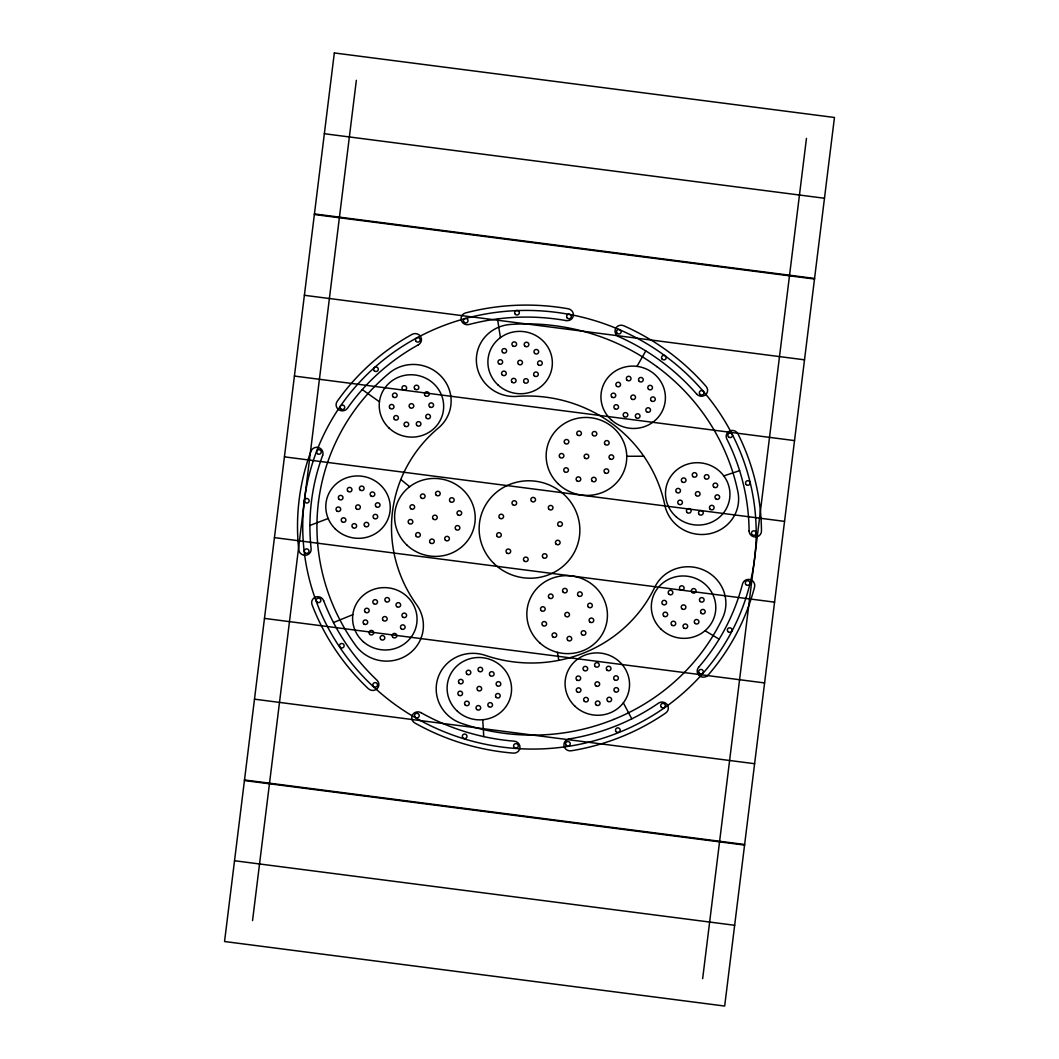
<?xml version="1.0" encoding="UTF-8"?>
<svg xmlns="http://www.w3.org/2000/svg" width="1059" height="1059" viewBox="0 0 1059 1059"><rect width="100%" height="100%" fill="white"/><g stroke="black" fill="none" stroke-linecap="round" stroke-linejoin="round"><path stroke-width="1.5" d="M252.545 920.602L356.353 80.325M702.646 978.675L806.455 138.398M636.988 366.374L645.791 350.926M333.479 622.546L352.819 614.67M309.916 525.449L328.171 518.5M723.8 475.915L739.619 470.659M626.743 456.283L643.779 456.217M324.345 133.725L824.471 198.258M314.444 213.918L814.556 278.451M314.364 214.514L814.49 279.033M304.383 295.289L804.509 359.822M294.415 376.064L794.528 440.597M284.434 456.853L784.547 521.372M274.453 537.628L774.566 602.147M264.472 618.403L764.585 682.936M254.491 699.178L754.617 763.711M244.51 779.967L744.636 844.486M244.444 780.549L744.556 845.082M234.529 860.742L734.655 925.275M705.029 630.701L719.14 639.173M362.257 389.58L379.44 401.798M400.818 479.502L409.648 486.716M623.327 702.832L631.786 718.836M557.391 652.331L558.781 660.353M497.518 318.931L500.417 337.596M482.732 719.736L483.778 736.614M334.326 52.95L224.548 941.517L724.674 1006.05L834.452 117.483L334.326 52.95M318.455 502.072L318.402 502.469A212.859 205.314 11.5 0 0 355.625 645.394A37.33 36.006 11.5 0 0 407.556 654.859A37.33 36.006 11.5 0 0 416.611 604.742A138.2 133.302 11.5 0 1 438.452 427.942A37.33 36.006 11.5 0 0 441.868 377.11A37.33 36.006 11.5 0 0 389.262 373.072A212.859 205.314 11.5 0 0 318.455 502.072M613.677 719.445L613.307 719.591A212.859 205.314 11.5 0 1 461.552 723.39A37.33 36.006 11.5 0 1 438.148 677.376A37.33 36.006 11.5 0 1 485.379 655.389A138.2 133.302 11.5 0 0 654.78 587.216A37.33 36.006 11.5 0 1 704.248 570.298A37.33 36.006 11.5 0 1 722.45 618.403A212.859 205.314 11.5 0 1 613.677 719.445M656.779 366.56L656.448 366.321A212.859 205.314 11.5 0 0 510.266 324.478A37.33 36.006 11.5 0 0 476.51 363.184A37.33 36.006 11.5 0 0 517.017 396.384A138.2 133.302 11.5 0 1 664.814 505.064A37.33 36.006 11.5 0 0 708.696 533.908A37.33 36.006 11.5 0 0 737.898 491.853A212.859 205.314 11.5 0 0 656.779 366.56M698.596 667.316A219.888 212.091 11.5 0 0 742.544 583.853A6.208 5.983 11.5 0 1 750.063 579.591A6.208 5.983 11.5 0 1 754.577 586.924A232.305 224.071 11.5 0 1 708.14 675.086A6.208 5.983 11.5 0 1 699.417 675.761A6.208 5.983 11.5 0 1 698.596 667.316M568.987 738.97A219.888 212.091 11.5 0 0 658.513 703.136A6.208 5.983 11.5 0 1 667.17 704.579A6.208 5.983 11.5 0 1 665.793 712.932A232.305 224.071 11.5 0 1 571.211 750.791A6.208 5.983 11.5 0 1 563.997 745.88A6.208 5.983 11.5 0 1 568.987 738.97M420.992 712.667A219.888 212.091 11.5 0 0 514.211 741.168A6.208 5.983 11.5 0 1 519.969 747.641A6.208 5.983 11.5 0 1 513.35 753.121A232.305 224.071 11.5 0 1 414.863 723.006A6.208 5.983 11.5 0 1 412.533 714.799A6.208 5.983 11.5 0 1 420.992 712.667M323.657 600.665A219.888 212.091 11.5 0 0 376.978 680.209A6.208 5.983 11.5 0 1 377.123 688.694A6.208 5.983 11.5 0 1 368.36 688.721A232.305 224.071 11.5 0 1 312.034 604.676A6.208 5.983 11.5 0 1 315.688 597.024A6.208 5.983 11.5 0 1 323.657 600.665M322.651 455.383A219.888 212.091 11.5 0 0 311.121 548.761A6.208 5.983 11.5 0 1 305.601 555.273A6.208 5.983 11.5 0 1 298.784 549.846A232.305 224.071 11.5 0 1 310.975 451.2A6.208 5.983 11.5 0 1 318.891 447.666A6.208 5.983 11.5 0 1 322.651 455.383M418.411 344.771A219.888 212.091 11.5 0 0 347.431 408.284A6.208 5.983 11.5 0 1 338.827 409.793A6.208 5.983 11.5 0 1 337.146 401.44A232.305 224.071 11.5 0 1 412.15 334.34A6.208 5.983 11.5 0 1 420.622 336.603A6.208 5.983 11.5 0 1 418.411 344.771M566.168 320.586A219.888 212.091 11.5 0 0 468.938 324.517A6.208 5.983 11.5 0 1 461.274 320.308A6.208 5.983 11.5 0 1 465.523 312.948A232.305 224.071 11.5 0 1 568.246 308.791A6.208 5.983 11.5 0 1 573.316 315.781A6.208 5.983 11.5 0 1 566.168 320.586M696.69 394.08A219.888 212.091 11.5 0 0 618.681 336.63A6.208 5.983 11.5 0 1 615.544 328.674A6.208 5.983 11.5 0 1 623.725 325.748A232.305 224.071 11.5 0 1 706.128 386.442A6.208 5.983 11.5 0 1 705.426 394.888A6.208 5.983 11.5 0 1 696.69 394.08M749.084 530.956A219.888 212.091 11.5 0 0 726.805 438.969A6.208 5.983 11.5 0 1 729.651 430.987A6.208 5.983 11.5 0 1 737.938 433.846A232.305 224.071 11.5 0 1 761.474 531.049A6.208 5.983 11.5 0 1 755.319 536.992A6.208 5.983 11.5 0 1 749.084 530.956M380.896 639.464A2.356 2.277 11.5 0 0 384.761 638.299A2.356 2.277 11.5 0 0 381.73 635.625A2.356 2.277 11.5 0 0 380.896 639.464M385.622 601.472A2.356 2.277 11.5 0 0 389.487 600.294A2.356 2.277 11.5 0 0 386.456 597.633A2.356 2.277 11.5 0 0 385.622 601.472M402.698 617.026A2.356 2.277 11.5 0 0 406.563 615.848A2.356 2.277 11.5 0 0 403.532 613.187A2.356 2.277 11.5 0 0 402.698 617.026M392.915 637.346A2.356 2.277 11.5 0 0 396.781 636.168A2.356 2.277 11.5 0 0 393.749 633.494A2.356 2.277 11.5 0 0 392.915 637.346M373.602 603.604A2.356 2.277 11.5 0 0 377.467 602.425A2.356 2.277 11.5 0 0 374.436 599.751A2.356 2.277 11.5 0 0 373.602 603.604M401.242 628.768A2.356 2.277 11.5 0 0 405.107 627.59A2.356 2.277 11.5 0 0 402.076 624.929A2.356 2.277 11.5 0 0 401.242 628.768M365.276 612.168A2.356 2.277 11.5 0 0 369.141 611.003A2.356 2.277 11.5 0 0 366.11 608.329A2.356 2.277 11.5 0 0 365.276 612.168M369.776 634.341A2.356 2.277 11.5 0 0 373.655 633.163A2.356 2.277 11.5 0 0 370.624 630.502A2.356 2.277 11.5 0 0 369.776 634.341M396.741 606.595A2.356 2.277 11.5 0 0 400.606 605.43A2.356 2.277 11.5 0 0 397.575 602.756A2.356 2.277 11.5 0 0 396.741 606.595M383.252 620.468A2.356 2.277 11.5 0 0 387.131 619.303A2.356 2.277 11.5 0 0 384.099 616.629A2.356 2.277 11.5 0 0 383.252 620.468M363.819 623.91A2.356 2.277 11.5 0 0 367.685 622.745A2.356 2.277 11.5 0 0 364.653 620.071A2.356 2.277 11.5 0 0 363.819 623.91M363.316 641.728A32.273 31.135 11.5 0 0 416.372 625.631A32.273 31.135 11.5 0 0 374.78 589.029A32.273 31.135 11.5 0 0 363.316 641.728M340.243 647.393A2.356 2.277 11.5 0 0 344.109 646.215A2.356 2.277 11.5 0 0 341.077 643.554A2.356 2.277 11.5 0 0 340.243 647.393M512.649 504.6A2.356 2.277 11.5 0 0 516.58 503.634A2.356 2.277 11.5 0 0 513.708 500.801A2.356 2.277 11.5 0 0 512.649 504.6M335.213 528.851A32.273 31.135 11.5 0 0 389.156 515.64A32.273 31.135 11.5 0 0 349.695 476.894A32.273 31.135 11.5 0 0 335.213 528.851M338.999 499.226A2.356 2.277 11.5 0 0 342.931 498.273A2.356 2.277 11.5 0 0 340.058 495.44A2.356 2.277 11.5 0 0 338.999 499.226M356.353 508.717A2.356 2.277 11.5 0 0 360.285 507.751A2.356 2.277 11.5 0 0 357.413 504.931A2.356 2.277 11.5 0 0 356.353 508.717M376.024 506.599A2.356 2.277 11.5 0 0 379.956 505.633A2.356 2.277 11.5 0 0 377.07 502.813A2.356 2.277 11.5 0 0 376.024 506.599M336.696 510.835A2.356 2.277 11.5 0 0 340.627 509.869A2.356 2.277 11.5 0 0 337.742 507.049A2.356 2.277 11.5 0 0 336.696 510.835M347.934 491.257A2.356 2.277 11.5 0 0 351.866 490.291A2.356 2.277 11.5 0 0 348.98 487.458A2.356 2.277 11.5 0 0 347.934 491.257M364.773 526.177A2.356 2.277 11.5 0 0 368.717 525.211A2.356 2.277 11.5 0 0 365.832 522.391A2.356 2.277 11.5 0 0 364.773 526.177M360.086 489.946A2.356 2.277 11.5 0 0 364.018 488.98A2.356 2.277 11.5 0 0 361.145 486.147A2.356 2.277 11.5 0 0 360.086 489.946M352.621 527.488A2.356 2.277 11.5 0 0 356.565 526.522A2.356 2.277 11.5 0 0 353.68 523.702A2.356 2.277 11.5 0 0 352.621 527.488M373.708 518.195A2.356 2.277 11.5 0 0 377.653 517.242A2.356 2.277 11.5 0 0 374.767 514.409A2.356 2.277 11.5 0 0 373.708 518.195M370.809 495.797A2.356 2.277 11.5 0 0 374.74 494.844A2.356 2.277 11.5 0 0 371.868 492.011A2.356 2.277 11.5 0 0 370.809 495.797M341.898 521.624A2.356 2.277 11.5 0 0 345.83 520.671A2.356 2.277 11.5 0 0 342.957 517.838A2.356 2.277 11.5 0 0 341.898 521.624M493.891 563.467A50.435 48.648 11.5 0 0 578.148 542.764A50.435 48.648 11.5 0 0 516.448 482.269A50.435 48.648 11.5 0 0 493.891 563.467M497.306 536.516A2.356 2.277 11.5 0 0 501.238 535.55A2.356 2.277 11.5 0 0 498.352 532.73A2.356 2.277 11.5 0 0 497.306 536.516M556.094 544.101A2.356 2.277 11.5 0 0 560.026 543.135A2.356 2.277 11.5 0 0 557.14 540.315A2.356 2.277 11.5 0 0 556.094 544.101M499.583 518.076A2.356 2.277 11.5 0 0 503.515 517.11A2.356 2.277 11.5 0 0 500.642 514.277A2.356 2.277 11.5 0 0 499.583 518.076M548.986 509.286A2.356 2.277 11.5 0 0 552.917 508.32A2.356 2.277 11.5 0 0 550.045 505.5A2.356 2.277 11.5 0 0 548.986 509.286M524.152 560.926A2.356 2.277 11.5 0 0 528.084 559.959A2.356 2.277 11.5 0 0 525.198 557.14A2.356 2.277 11.5 0 0 524.152 560.926M506.692 552.891A2.356 2.277 11.5 0 0 510.623 551.924A2.356 2.277 11.5 0 0 507.738 549.091A2.356 2.277 11.5 0 0 506.692 552.891M558.371 525.661A2.356 2.277 11.5 0 0 562.303 524.695A2.356 2.277 11.5 0 0 559.43 521.862A2.356 2.277 11.5 0 0 558.371 525.661M531.525 501.238A2.356 2.277 11.5 0 0 535.457 500.272A2.356 2.277 11.5 0 0 532.584 497.452A2.356 2.277 11.5 0 0 531.525 501.238M543.029 557.577A2.356 2.277 11.5 0 0 546.96 556.61A2.356 2.277 11.5 0 0 544.074 553.791A2.356 2.277 11.5 0 0 543.029 557.577M373.549 686.841A227.05 219.001 11.5 0 0 749.984 583.747A227.05 219.001 11.5 0 0 464.875 318.653A227.05 219.001 11.5 0 0 373.549 686.841M488.57 706.525A2.356 2.277 11.5 0 0 492.461 705.413A2.356 2.277 11.5 0 0 489.47 702.699A2.356 2.277 11.5 0 0 488.57 706.525M466.9 674.133A2.356 2.277 11.5 0 0 470.778 673.021A2.356 2.277 11.5 0 0 467.8 670.307A2.356 2.277 11.5 0 0 466.9 674.133M490.158 675.576A2.356 2.277 11.5 0 0 494.05 674.451A2.356 2.277 11.5 0 0 491.058 671.737A2.356 2.277 11.5 0 0 490.158 675.576M496.261 697.404A2.356 2.277 11.5 0 0 500.139 696.293A2.356 2.277 11.5 0 0 497.148 693.579A2.356 2.277 11.5 0 0 496.261 697.404M459.209 683.254A2.356 2.277 11.5 0 0 463.101 682.142A2.356 2.277 11.5 0 0 460.109 679.428A2.356 2.277 11.5 0 0 459.209 683.254M496.856 685.583A2.356 2.277 11.5 0 0 500.748 684.458A2.356 2.277 11.5 0 0 497.756 681.744A2.356 2.277 11.5 0 0 496.856 685.583M458.6 695.075A2.356 2.277 11.5 0 0 462.492 693.963A2.356 2.277 11.5 0 0 459.5 691.249A2.356 2.277 11.5 0 0 458.6 695.075M476.749 709.464A2.356 2.277 11.5 0 0 480.64 708.352A2.356 2.277 11.5 0 0 477.649 705.638A2.356 2.277 11.5 0 0 476.749 709.464M478.721 671.194A2.356 2.277 11.5 0 0 482.6 670.082A2.356 2.277 11.5 0 0 479.621 667.369A2.356 2.277 11.5 0 0 478.721 671.194M477.728 690.336A2.356 2.277 11.5 0 0 481.62 689.21A2.356 2.277 11.5 0 0 478.628 686.497A2.356 2.277 11.5 0 0 477.728 690.336M465.298 705.082A2.356 2.277 11.5 0 0 469.19 703.97A2.356 2.277 11.5 0 0 466.198 701.257A2.356 2.277 11.5 0 0 465.298 705.082M457.448 711.277A32.273 31.135 11.5 0 0 510.769 695.988A32.273 31.135 11.5 0 0 469.772 658.777A32.273 31.135 11.5 0 0 457.448 711.277M575.05 706.327A32.273 31.135 11.5 0 0 628.636 691.871A32.273 31.135 11.5 0 0 588.235 654.038A32.273 31.135 11.5 0 0 575.05 706.327M596.085 704.87A2.356 2.277 11.5 0 0 599.99 703.825A2.356 2.277 11.5 0 0 597.051 701.058A2.356 2.277 11.5 0 0 596.085 704.87M595.688 685.702A2.356 2.277 11.5 0 0 599.593 684.644A2.356 2.277 11.5 0 0 596.641 681.89A2.356 2.277 11.5 0 0 595.688 685.702M583.721 670.268A2.356 2.277 11.5 0 0 587.626 669.209A2.356 2.277 11.5 0 0 584.674 666.455A2.356 2.277 11.5 0 0 583.721 670.268M607.654 701.151A2.356 2.277 11.5 0 0 611.559 700.092A2.356 2.277 11.5 0 0 608.621 697.325A2.356 2.277 11.5 0 0 607.654 701.151M584.356 701.283A2.356 2.277 11.5 0 0 588.274 700.224A2.356 2.277 11.5 0 0 585.323 697.471A2.356 2.277 11.5 0 0 584.356 701.283M607.006 670.122A2.356 2.277 11.5 0 0 610.911 669.076A2.356 2.277 11.5 0 0 607.972 666.31A2.356 2.277 11.5 0 0 607.006 670.122M576.97 691.739A2.356 2.277 11.5 0 0 580.875 690.68A2.356 2.277 11.5 0 0 577.923 687.926A2.356 2.277 11.5 0 0 576.97 691.739M614.405 679.666A2.356 2.277 11.5 0 0 618.31 678.62A2.356 2.277 11.5 0 0 615.372 675.854A2.356 2.277 11.5 0 0 614.405 679.666M595.29 666.535A2.356 2.277 11.5 0 0 599.195 665.476A2.356 2.277 11.5 0 0 596.243 662.722A2.356 2.277 11.5 0 0 595.29 666.535M576.718 679.891A2.356 2.277 11.5 0 0 580.623 678.832A2.356 2.277 11.5 0 0 577.684 676.079A2.356 2.277 11.5 0 0 576.718 679.891M614.657 691.514A2.356 2.277 11.5 0 0 618.562 690.468A2.356 2.277 11.5 0 0 615.61 687.701A2.356 2.277 11.5 0 0 614.657 691.514M660.935 629.059A32.273 31.135 11.5 0 0 714.759 615.425A32.273 31.135 11.5 0 0 674.98 576.983A32.273 31.135 11.5 0 0 660.935 629.059M694.956 623.354A2.356 2.277 11.5 0 0 698.874 622.361A2.356 2.277 11.5 0 0 695.975 619.555A2.356 2.277 11.5 0 0 694.956 623.354M681.903 608.753A2.356 2.277 11.5 0 0 685.835 607.76A2.356 2.277 11.5 0 0 682.936 604.954A2.356 2.277 11.5 0 0 681.903 608.753M662.59 604.226A2.356 2.277 11.5 0 0 666.508 603.233A2.356 2.277 11.5 0 0 663.609 600.427A2.356 2.277 11.5 0 0 662.59 604.226M701.23 613.267A2.356 2.277 11.5 0 0 705.148 612.274A2.356 2.277 11.5 0 0 702.249 609.481A2.356 2.277 11.5 0 0 701.23 613.267M683.69 627.868A2.356 2.277 11.5 0 0 687.609 626.875A2.356 2.277 11.5 0 0 684.71 624.069A2.356 2.277 11.5 0 0 683.69 627.868M680.13 589.638A2.356 2.277 11.5 0 0 684.048 588.645A2.356 2.277 11.5 0 0 681.149 585.839A2.356 2.277 11.5 0 0 680.13 589.638M671.75 625.062A2.356 2.277 11.5 0 0 675.668 624.069A2.356 2.277 11.5 0 0 672.769 621.276A2.356 2.277 11.5 0 0 671.75 625.062M692.07 592.431A2.356 2.277 11.5 0 0 695.988 591.438A2.356 2.277 11.5 0 0 693.089 588.632A2.356 2.277 11.5 0 0 692.07 592.431M668.864 594.139A2.356 2.277 11.5 0 0 672.796 593.146A2.356 2.277 11.5 0 0 669.897 590.34A2.356 2.277 11.5 0 0 668.864 594.139M663.689 616.034A2.356 2.277 11.5 0 0 667.607 615.041A2.356 2.277 11.5 0 0 664.708 612.234A2.356 2.277 11.5 0 0 663.689 616.034M700.131 601.459A2.356 2.277 11.5 0 0 704.05 600.466A2.356 2.277 11.5 0 0 701.151 597.66A2.356 2.277 11.5 0 0 700.131 601.459M390.03 408.324A2.356 2.277 11.5 0 0 393.935 407.305A2.356 2.277 11.5 0 0 391.023 404.525A2.356 2.277 11.5 0 0 390.03 408.324M429.597 406.762A2.356 2.277 11.5 0 0 433.515 405.729A2.356 2.277 11.5 0 0 430.589 402.949A2.356 2.277 11.5 0 0 429.597 406.762M416.968 425.519A2.356 2.277 11.5 0 0 420.873 424.487A2.356 2.277 11.5 0 0 417.961 421.707A2.356 2.277 11.5 0 0 416.968 425.519M394.438 419.43A2.356 2.277 11.5 0 0 398.356 418.411A2.356 2.277 11.5 0 0 395.431 415.631A2.356 2.277 11.5 0 0 394.438 419.43M425.175 395.642A2.356 2.277 11.5 0 0 429.094 394.623A2.356 2.277 11.5 0 0 426.168 391.843A2.356 2.277 11.5 0 0 425.175 395.642M404.737 425.996A2.356 2.277 11.5 0 0 408.655 424.977A2.356 2.277 11.5 0 0 405.729 422.197A2.356 2.277 11.5 0 0 404.737 425.996M414.89 389.077A2.356 2.277 11.5 0 0 418.808 388.057A2.356 2.277 11.5 0 0 415.883 385.277A2.356 2.277 11.5 0 0 414.89 389.077M393.167 396.913A2.356 2.277 11.5 0 0 397.072 395.894A2.356 2.277 11.5 0 0 394.16 393.114A2.356 2.277 11.5 0 0 393.167 396.913M426.459 418.159A2.356 2.277 11.5 0 0 430.378 417.14A2.356 2.277 11.5 0 0 427.452 414.36A2.356 2.277 11.5 0 0 426.459 418.159M409.807 407.543A2.356 2.277 11.5 0 0 413.725 406.524A2.356 2.277 11.5 0 0 410.799 403.731A2.356 2.277 11.5 0 0 409.807 407.543M402.658 389.566A2.356 2.277 11.5 0 0 406.577 388.547A2.356 2.277 11.5 0 0 403.651 385.767A2.356 2.277 11.5 0 0 402.658 389.566M389.01 428.008A32.273 31.135 11.5 0 0 442.702 413.963A32.273 31.135 11.5 0 0 402.632 375.826A32.273 31.135 11.5 0 0 389.01 428.008M705.122 478.589A2.356 2.277 11.5 0 0 708.974 477.384A2.356 2.277 11.5 0 0 705.916 474.736A2.356 2.277 11.5 0 0 705.122 478.589M687.225 512.556A2.356 2.277 11.5 0 0 691.077 511.351A2.356 2.277 11.5 0 0 688.019 508.704A2.356 2.277 11.5 0 0 687.225 512.556M676.582 492.356A2.356 2.277 11.5 0 0 680.447 491.151A2.356 2.277 11.5 0 0 677.389 488.503A2.356 2.277 11.5 0 0 676.582 492.356M693.01 476.603A2.356 2.277 11.5 0 0 696.875 475.398A2.356 2.277 11.5 0 0 693.817 472.751A2.356 2.277 11.5 0 0 693.01 476.603M699.324 514.542A2.356 2.277 11.5 0 0 703.176 513.337A2.356 2.277 11.5 0 0 700.131 510.69A2.356 2.277 11.5 0 0 699.324 514.542M682.115 481.858A2.356 2.277 11.5 0 0 685.98 480.654A2.356 2.277 11.5 0 0 682.923 478.019A2.356 2.277 11.5 0 0 682.115 481.858M710.218 509.286A2.356 2.277 11.5 0 0 714.084 508.082A2.356 2.277 11.5 0 0 711.026 505.434A2.356 2.277 11.5 0 0 710.218 509.286M713.806 487.061A2.356 2.277 11.5 0 0 717.658 485.856A2.356 2.277 11.5 0 0 714.6 483.208A2.356 2.277 11.5 0 0 713.806 487.061M678.541 504.084A2.356 2.277 11.5 0 0 682.393 502.879A2.356 2.277 11.5 0 0 679.335 500.232A2.356 2.277 11.5 0 0 678.541 504.084M696.173 495.572A2.356 2.277 11.5 0 0 700.025 494.368A2.356 2.277 11.5 0 0 696.968 491.72A2.356 2.277 11.5 0 0 696.173 495.572M715.752 498.789A2.356 2.277 11.5 0 0 719.604 497.584A2.356 2.277 11.5 0 0 716.559 494.937A2.356 2.277 11.5 0 0 715.752 498.789M676.41 516.991A32.273 31.135 11.5 0 0 729.32 500.47A32.273 31.135 11.5 0 0 687.437 464.199A32.273 31.135 11.5 0 0 676.41 516.991M611.48 420.052A32.273 31.135 11.5 0 0 664.668 404.353A32.273 31.135 11.5 0 0 623.367 367.447A32.273 31.135 11.5 0 0 611.48 420.052M648.545 389.262A2.356 2.277 11.5 0 0 652.423 388.11A2.356 2.277 11.5 0 0 649.419 385.423A2.356 2.277 11.5 0 0 648.545 389.262M631.588 398.952A2.356 2.277 11.5 0 0 635.466 397.8A2.356 2.277 11.5 0 0 632.461 395.113A2.356 2.277 11.5 0 0 631.588 398.952M623.897 416.505A2.356 2.277 11.5 0 0 627.775 415.366A2.356 2.277 11.5 0 0 624.77 412.666A2.356 2.277 11.5 0 0 623.897 416.505M639.292 381.386A2.356 2.277 11.5 0 0 643.17 380.247A2.356 2.277 11.5 0 0 640.152 377.547A2.356 2.277 11.5 0 0 639.292 381.386M651.338 400.832A2.356 2.277 11.5 0 0 655.217 399.693A2.356 2.277 11.5 0 0 652.212 396.993A2.356 2.277 11.5 0 0 651.338 400.832M611.85 397.059A2.356 2.277 11.5 0 0 615.729 395.907A2.356 2.277 11.5 0 0 612.711 393.22A2.356 2.277 11.5 0 0 611.85 397.059M646.586 411.686A2.356 2.277 11.5 0 0 650.464 410.548A2.356 2.277 11.5 0 0 647.446 407.847A2.356 2.277 11.5 0 0 646.586 411.686M616.603 386.204A2.356 2.277 11.5 0 0 620.481 385.066A2.356 2.277 11.5 0 0 617.463 382.365A2.356 2.277 11.5 0 0 616.603 386.204M614.63 408.628A2.356 2.277 11.5 0 0 618.509 407.49A2.356 2.277 11.5 0 0 615.504 404.79A2.356 2.277 11.5 0 0 614.63 408.628M636.102 417.67A2.356 2.277 11.5 0 0 639.98 416.531A2.356 2.277 11.5 0 0 636.975 413.844A2.356 2.277 11.5 0 0 636.102 417.67M627.087 380.221A2.356 2.277 11.5 0 0 630.965 379.069A2.356 2.277 11.5 0 0 627.947 376.382A2.356 2.277 11.5 0 0 627.087 380.221M498.048 384.973A32.273 31.135 11.5 0 0 551.501 370.107A32.273 31.135 11.5 0 0 510.809 332.579A32.273 31.135 11.5 0 0 498.048 384.973M524.907 346.134A2.356 2.277 11.5 0 0 528.798 345.049A2.356 2.277 11.5 0 0 525.833 342.309A2.356 2.277 11.5 0 0 524.907 346.134M518.5 364.19A2.356 2.277 11.5 0 0 522.405 363.105A2.356 2.277 11.5 0 0 519.439 360.364A2.356 2.277 11.5 0 0 518.5 364.19M524.351 382.577A2.356 2.277 11.5 0 0 528.242 381.492A2.356 2.277 11.5 0 0 525.277 378.765A2.356 2.277 11.5 0 0 524.351 382.577M512.662 345.79A2.356 2.277 11.5 0 0 516.554 344.704A2.356 2.277 11.5 0 0 513.589 341.964A2.356 2.277 11.5 0 0 512.662 345.79M534.702 353.375A2.356 2.277 11.5 0 0 538.607 352.29A2.356 2.277 11.5 0 0 535.642 349.549A2.356 2.277 11.5 0 0 534.702 353.375M502.297 375.005A2.356 2.277 11.5 0 0 506.202 373.92A2.356 2.277 11.5 0 0 503.237 371.179A2.356 2.277 11.5 0 0 502.297 375.005M538.316 364.733A2.356 2.277 11.5 0 0 542.221 363.661A2.356 2.277 11.5 0 0 539.256 360.92A2.356 2.277 11.5 0 0 538.316 364.733M498.696 363.634A2.356 2.277 11.5 0 0 502.588 362.549A2.356 2.277 11.5 0 0 499.623 359.808A2.356 2.277 11.5 0 0 498.696 363.634M512.106 382.233A2.356 2.277 11.5 0 0 515.998 381.161A2.356 2.277 11.5 0 0 513.033 378.42A2.356 2.277 11.5 0 0 512.106 382.233M534.358 375.892A2.356 2.277 11.5 0 0 538.263 374.807A2.356 2.277 11.5 0 0 535.298 372.08A2.356 2.277 11.5 0 0 534.358 375.892M502.641 352.475A2.356 2.277 11.5 0 0 506.546 351.389A2.356 2.277 11.5 0 0 503.581 348.649A2.356 2.277 11.5 0 0 502.641 352.475M557.974 483.619A40.348 38.918 11.5 0 0 625.379 467.045A40.348 38.918 11.5 0 0 576.017 418.649A40.348 38.918 11.5 0 0 557.974 483.619M576.771 480.707A2.356 2.277 11.5 0 0 580.703 479.74A2.356 2.277 11.5 0 0 577.817 476.921A2.356 2.277 11.5 0 0 576.771 480.707M592.815 435.328A2.356 2.277 11.5 0 0 596.746 434.362A2.356 2.277 11.5 0 0 593.874 431.543A2.356 2.277 11.5 0 0 592.815 435.328M564.857 443.324A2.356 2.277 11.5 0 0 568.789 442.358A2.356 2.277 11.5 0 0 565.916 439.538A2.356 2.277 11.5 0 0 564.857 443.324M584.793 458.017A2.356 2.277 11.5 0 0 588.725 457.051A2.356 2.277 11.5 0 0 585.852 454.232A2.356 2.277 11.5 0 0 584.793 458.017M605.139 444.423A2.356 2.277 11.5 0 0 609.071 443.456A2.356 2.277 11.5 0 0 606.198 440.623A2.356 2.277 11.5 0 0 605.139 444.423M577.433 434.918A2.356 2.277 11.5 0 0 581.365 433.952A2.356 2.277 11.5 0 0 578.492 431.132A2.356 2.277 11.5 0 0 577.433 434.918M592.153 481.13A2.356 2.277 11.5 0 0 596.085 480.164A2.356 2.277 11.5 0 0 593.212 477.344A2.356 2.277 11.5 0 0 592.153 481.13M559.907 457.342A2.356 2.277 11.5 0 0 563.838 456.376A2.356 2.277 11.5 0 0 560.952 453.556A2.356 2.277 11.5 0 0 559.907 457.342M564.447 471.626A2.356 2.277 11.5 0 0 568.379 470.659A2.356 2.277 11.5 0 0 565.506 467.84A2.356 2.277 11.5 0 0 564.447 471.626M609.693 458.706A2.356 2.277 11.5 0 0 613.624 457.726A2.356 2.277 11.5 0 0 610.739 454.907A2.356 2.277 11.5 0 0 609.693 458.706M604.729 472.724A2.356 2.277 11.5 0 0 608.66 471.758A2.356 2.277 11.5 0 0 605.788 468.925A2.356 2.277 11.5 0 0 604.729 472.724M540.037 643.117A40.348 38.918 11.5 0 0 606.516 623.46A40.348 38.918 11.5 0 0 554.85 577.354A40.348 38.918 11.5 0 0 540.037 643.117M549.158 597.964A2.356 2.277 11.5 0 0 553.036 596.813A2.356 2.277 11.5 0 0 550.018 594.125A2.356 2.277 11.5 0 0 549.158 597.964M581.947 634.645A2.356 2.277 11.5 0 0 585.826 633.507A2.356 2.277 11.5 0 0 582.821 630.807A2.356 2.277 11.5 0 0 581.947 634.645M588.433 607.125A2.356 2.277 11.5 0 0 592.312 605.986A2.356 2.277 11.5 0 0 589.307 603.299A2.356 2.277 11.5 0 0 588.433 607.125M565.559 616.298A2.356 2.277 11.5 0 0 569.438 615.16A2.356 2.277 11.5 0 0 566.419 612.473A2.356 2.277 11.5 0 0 565.559 616.298M567.809 640.324A2.356 2.277 11.5 0 0 571.688 639.173A2.356 2.277 11.5 0 0 568.67 636.485A2.356 2.277 11.5 0 0 567.809 640.324M589.837 621.977A2.356 2.277 11.5 0 0 593.715 620.826A2.356 2.277 11.5 0 0 590.697 618.138A2.356 2.277 11.5 0 0 589.837 621.977M541.281 610.633A2.356 2.277 11.5 0 0 545.147 609.494A2.356 2.277 11.5 0 0 542.142 606.807A2.356 2.277 11.5 0 0 541.281 610.633M578.307 595.793A2.356 2.277 11.5 0 0 582.185 594.642A2.356 2.277 11.5 0 0 579.167 591.955A2.356 2.277 11.5 0 0 578.307 595.793M563.295 592.285A2.356 2.277 11.5 0 0 567.174 591.147A2.356 2.277 11.5 0 0 564.169 588.46A2.356 2.277 11.5 0 0 563.295 592.285M552.798 636.816A2.356 2.277 11.5 0 0 556.677 635.665A2.356 2.277 11.5 0 0 553.672 632.978A2.356 2.277 11.5 0 0 552.798 636.816M542.671 625.472A2.356 2.277 11.5 0 0 546.55 624.333A2.356 2.277 11.5 0 0 543.532 621.646A2.356 2.277 11.5 0 0 542.671 625.472M407.106 545.253A40.348 38.918 11.5 0 0 474.075 527.13A40.348 38.918 11.5 0 0 423.547 479.873A40.348 38.918 11.5 0 0 407.106 545.253M457.713 514.7A2.356 2.277 11.5 0 0 461.618 513.641A2.356 2.277 11.5 0 0 458.666 510.888A2.356 2.277 11.5 0 0 457.713 514.7M408.867 523.384A2.356 2.277 11.5 0 0 412.772 522.325A2.356 2.277 11.5 0 0 409.82 519.572A2.356 2.277 11.5 0 0 408.867 523.384M430.338 542.91A2.356 2.277 11.5 0 0 434.243 541.864A2.356 2.277 11.5 0 0 431.291 539.097A2.356 2.277 11.5 0 0 430.338 542.91M433.29 519.042A2.356 2.277 11.5 0 0 437.195 517.983A2.356 2.277 11.5 0 0 434.243 515.23A2.356 2.277 11.5 0 0 433.29 519.042M410.68 508.638A2.356 2.277 11.5 0 0 414.585 507.579A2.356 2.277 11.5 0 0 411.647 504.825A2.356 2.277 11.5 0 0 410.68 508.638M416.372 536.476A2.356 2.277 11.5 0 0 420.277 535.43A2.356 2.277 11.5 0 0 417.325 532.664A2.356 2.277 11.5 0 0 416.372 536.476M450.207 501.609A2.356 2.277 11.5 0 0 454.112 500.55A2.356 2.277 11.5 0 0 451.16 497.796A2.356 2.277 11.5 0 0 450.207 501.609M445.429 540.236A2.356 2.277 11.5 0 0 449.334 539.177A2.356 2.277 11.5 0 0 446.395 536.423A2.356 2.277 11.5 0 0 445.429 540.236M455.886 529.46A2.356 2.277 11.5 0 0 459.791 528.401A2.356 2.277 11.5 0 0 456.853 525.635A2.356 2.277 11.5 0 0 455.886 529.46M421.138 497.849A2.356 2.277 11.5 0 0 425.043 496.803A2.356 2.277 11.5 0 0 422.104 494.037A2.356 2.277 11.5 0 0 421.138 497.849M436.242 495.175A2.356 2.277 11.5 0 0 440.147 494.116A2.356 2.277 11.5 0 0 437.195 491.363A2.356 2.277 11.5 0 0 436.242 495.175M305.124 502.35A2.356 2.277 11.5 0 0 309.056 501.384A2.356 2.277 11.5 0 0 306.17 498.564A2.356 2.277 11.5 0 0 305.124 502.35M317.343 453.609A2.356 2.277 11.5 0 0 321.208 452.445A2.356 2.277 11.5 0 0 318.177 449.771A2.356 2.277 11.5 0 0 317.343 453.609M340.786 408.946A2.356 2.277 11.5 0 0 344.678 407.847A2.356 2.277 11.5 0 0 341.713 405.12A2.356 2.277 11.5 0 0 340.786 408.946M374.33 370.862A2.356 2.277 11.5 0 0 378.248 369.829A2.356 2.277 11.5 0 0 375.323 367.049A2.356 2.277 11.5 0 0 374.33 370.862M416.147 341.422A2.356 2.277 11.5 0 0 420.079 340.455A2.356 2.277 11.5 0 0 417.206 337.636A2.356 2.277 11.5 0 0 416.147 341.422M305.032 552.745A2.356 2.277 11.5 0 0 308.937 551.713A2.356 2.277 11.5 0 0 306.011 548.946A2.356 2.277 11.5 0 0 305.032 552.745M316.945 601.989A2.356 2.277 11.5 0 0 320.837 600.877A2.356 2.277 11.5 0 0 317.859 598.163A2.356 2.277 11.5 0 0 316.945 601.989M373.536 686.431A2.356 2.277 11.5 0 0 377.467 685.451A2.356 2.277 11.5 0 0 374.568 682.645A2.356 2.277 11.5 0 0 373.536 686.431M662.285 359.279A2.356 2.277 11.5 0 0 666.164 358.141A2.356 2.277 11.5 0 0 663.159 355.44A2.356 2.277 11.5 0 0 662.285 359.279M700.052 394.425A2.356 2.277 11.5 0 0 703.957 393.339A2.356 2.277 11.5 0 0 700.992 390.599A2.356 2.277 11.5 0 0 700.052 394.425M728.539 436.93A2.356 2.277 11.5 0 0 732.457 435.924A2.356 2.277 11.5 0 0 729.545 433.131A2.356 2.277 11.5 0 0 728.539 436.93M746.317 484.638A2.356 2.277 11.5 0 0 750.182 483.42A2.356 2.277 11.5 0 0 747.125 480.786A2.356 2.277 11.5 0 0 746.317 484.638M752.208 534.729A2.356 2.277 11.5 0 0 756.1 533.59A2.356 2.277 11.5 0 0 753.095 530.903A2.356 2.277 11.5 0 0 752.208 534.729M617.278 333.4A2.356 2.277 11.5 0 0 621.13 332.195A2.356 2.277 11.5 0 0 618.072 329.548A2.356 2.277 11.5 0 0 617.278 333.4M567.333 318.084A2.356 2.277 11.5 0 0 571.251 317.065A2.356 2.277 11.5 0 0 568.339 314.271A2.356 2.277 11.5 0 0 567.333 318.084M515.389 314.351A2.356 2.277 11.5 0 0 519.281 313.265A2.356 2.277 11.5 0 0 516.315 310.525A2.356 2.277 11.5 0 0 515.389 314.351M464.107 322.307A2.356 2.277 11.5 0 0 467.985 321.155A2.356 2.277 11.5 0 0 464.954 318.468A2.356 2.277 11.5 0 0 464.107 322.307M616.232 731.743A2.356 2.277 11.5 0 0 620.137 730.684A2.356 2.277 11.5 0 0 617.185 727.93A2.356 2.277 11.5 0 0 616.232 731.743M566.274 745.364A2.356 2.277 11.5 0 0 570.192 744.371A2.356 2.277 11.5 0 0 567.306 741.565A2.356 2.277 11.5 0 0 566.274 745.364M514.37 747.548A2.356 2.277 11.5 0 0 518.235 746.357A2.356 2.277 11.5 0 0 515.19 743.696A2.356 2.277 11.5 0 0 514.37 747.548M463.061 737.951A2.356 2.277 11.5 0 0 466.953 736.839A2.356 2.277 11.5 0 0 463.961 734.125A2.356 2.277 11.5 0 0 463.061 737.951M415.26 717.208A2.356 2.277 11.5 0 0 419.179 716.162A2.356 2.277 11.5 0 0 416.227 713.395A2.356 2.277 11.5 0 0 415.26 717.208M661.425 707.306A2.356 2.277 11.5 0 0 665.304 706.181A2.356 2.277 11.5 0 0 662.312 703.467A2.356 2.277 11.5 0 0 661.425 707.306M699.417 673.365A2.356 2.277 11.5 0 0 703.282 672.174A2.356 2.277 11.5 0 0 700.237 669.526A2.356 2.277 11.5 0 0 699.417 673.365M728.049 631.654A2.356 2.277 11.5 0 0 731.981 630.661A2.356 2.277 11.5 0 0 729.069 627.855A2.356 2.277 11.5 0 0 728.049 631.654M746.013 584.634A2.356 2.277 11.5 0 0 749.918 583.575A2.356 2.277 11.5 0 0 746.966 580.822A2.356 2.277 11.5 0 0 746.013 584.634"/></g></svg>
